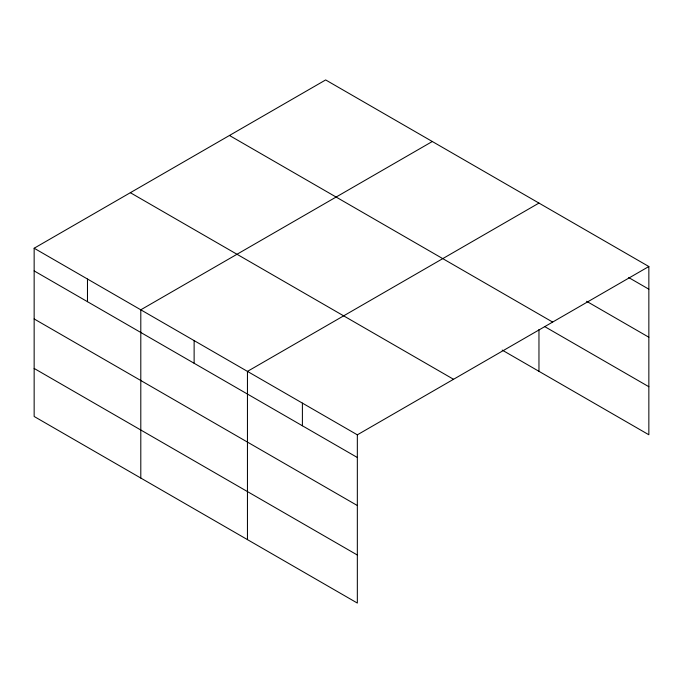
<?xml version="1.0" encoding="UTF-8"?>
<svg xmlns="http://www.w3.org/2000/svg" width="683" height="683" viewBox="0 0 683 683"><rect width="100%" height="100%" fill="white"/><g stroke="black" fill="none" stroke-linecap="round" stroke-linejoin="round"><path stroke-width="1.02" d="M357.337 505.531L357.337 434.832L34.15 248.236L34.15 416.476L357.337 603.063L357.337 505.531L34.15 318.944M502.193 350.089L648.85 434.764L648.85 266.524L325.663 79.937L34.15 248.236M432.313 141.509L140.8 309.809L140.8 478.049M538.964 203.082L247.451 371.39L247.451 539.621M357.337 434.832L648.85 266.524M628.702 277.563L648.85 289.191M586.586 301.28L648.85 337.231M229.462 135.473L552.649 322.069M544.462 326.457L648.85 386.723M130.351 192.7L453.538 379.287M34.15 270.903L357.337 457.499M34.15 368.436L357.337 555.023M538.964 329.548L538.964 371.321M302.398 403.107L302.398 425.774M194.126 340.604L194.126 363.262M87.475 279.023L87.475 301.69"/></g></svg>
